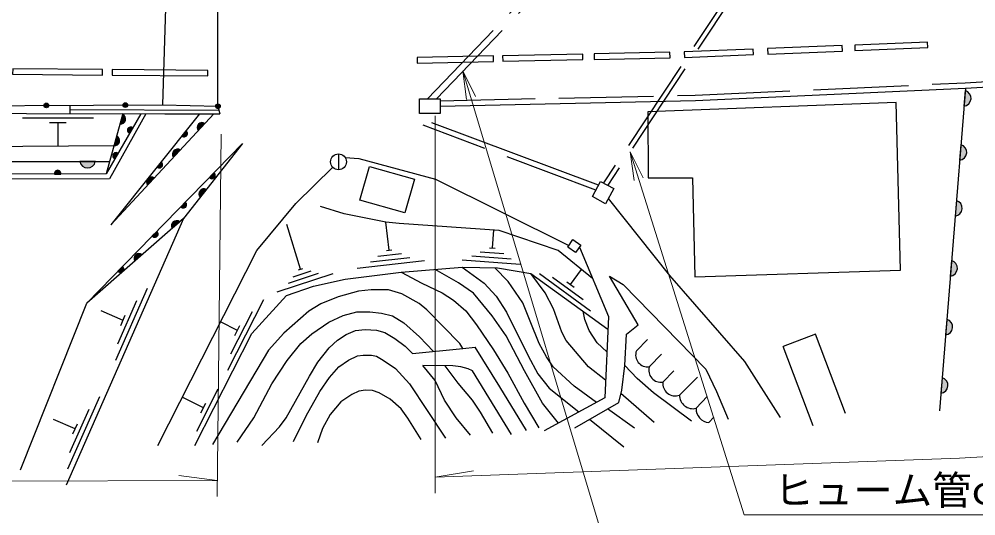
# Model space of a CAD drawing. Units: millimetres at full size, sheet at 1:1000; details may follow other scales. Extents: x 40000 to 680000, y 20000 to 380000.
# Drawn here: x 154891 to 215415, y 248377 to 279806 of the extents above; entities that cross this region are included whole.
import ezdxf
from ezdxf.enums import TextEntityAlignment as Align

# ---------------------------------------------------------------- set-up
doc = ezdxf.new("R2010")
doc.units = ezdxf.units.MM
doc.header["$LTSCALE"] = 1000
doc.linetypes.add('DASHED', pattern=[7.5, 6, -1.5])
for name, color, linetype, lineweight in [('M-BGD', 7, 'Continuous', 25), ('M-STR-HTXT', 7, 'Continuous', 13), ('M-STR-STR1', 1, 'Continuous', 25)]:
    doc.layers.add(name, color=color, linetype=linetype, lineweight=lineweight)
doc.styles.add('ＭＳ ゴシック', font='')
doc.styles.get('ＭＳ ゴシック').set_extended_font_data('MS Gothic')

# ---------------------------------------------------------------- blocks, each defined once
blk = doc.blocks.new('open_arrow')
at = {"color": 0, "linetype": 'Continuous', "lineweight": -2}
blk.add_lwpolyline([(7.5, 1.25), (0, 0), (7.5, -1.25)], dxfattribs=at)

msp = doc.modelspace()

# ---------------------------------------------------------------- hatches: boundary and pattern name
at = {"layer": 'M-BGD'}
for points in [[(214743, 275282, -0.82183), (214663, 274294)], [(156462, 274344, -1), (156762, 274345, -0.41421), (156613, 274194, -0.41421)], [(161462, 274369, -1), (161762, 274371, -0.41421), (161613, 274220, -0.41421)], [(167318, 274298, -0.41421), (167472, 274444, -0.41421), (167618, 274291, -1)], [(161274, 273167), (161441, 273770, -0.84072)], [(161874, 272586, -0.4608), (161770, 272877, -0.4608), (162073, 272934)], [(166219, 272750), (166645, 273208, 0.84072)], [(160895, 271795), (161061, 272398, -0.84072)], [(165439, 272741, -0.4608), (165498, 272437, -0.4608), (165189, 272427)], [(214468, 271863, -0.82183), (214388, 270875)], [(160948, 270967, -0.4608), (160844, 271258, -0.4608), (161147, 271316)], [(165081, 271525), (164655, 271066, -0.84072)], [(159712, 270802, -0.82183), (158721, 270800)], [(163867, 270774, -0.4608), (163925, 270470, -0.4608), (163616, 270460)], [(157131, 270006, -0.4608), (157331, 270242, -0.4608), (157532, 270007)], [(167212, 270078, -0.4608), (167239, 269770, -0.4608), (166931, 269791)], [(163442, 269761), (163016, 269303, -0.84072)], [(166734, 269030), (166346, 268538, -0.84072)], [(165402, 268225, -0.4608), (165429, 267917, -0.4608), (165121, 267938)], [(214184, 268331, -0.82183), (214104, 267344)], [(165042, 266982), (164571, 266570, -0.84072)], [(163595, 266376, -0.4608), (163623, 266069, -0.4608), (163315, 266089)], [(162674, 264911), (162203, 264499, -0.84072)], [(213878, 264532, -0.82183), (213799, 263545)], [(161424, 264154, -0.4608), (161452, 263846, -0.4608), (161143, 263867)], [(213579, 260809, -0.82183), (213499, 259821)], [(213282, 257121, -0.82183), (213203, 256133)]]:
    msp.add_hatch(color=256, dxfattribs=at).paths.add_polyline_path(points)

# ---------------------------------------------------------------- linework, layer by layer
at = {"layer": 'M-BGD', "linetype": 'DASHED'}
for p, q in [((180730, 274755), (195299, 289939)), ((181285, 274754), (195290, 289353)), ((205023, 289326), (191862, 269442)), ((205274, 289161), (192127, 269299)), ((191380, 268988), (180461, 273098))]:
    msp.add_line(p, q, dxfattribs=at)
at = {"layer": 'M-BGD'}
for p, q in [((214755, 275431), (213114, 255023)), ((214743, 275282), (214663, 274294)), ((158102, 274352), (158104, 273835)), ((167468, 274294), (167590, 273815)), ((158103, 274093), (167529, 274055)), ((162582, 273824), (160402, 270013)), ((161441, 273770), (161274, 273167)), ((159596, 273531), (155097, 273542)), ((157871, 273235), (156821, 273238)), ((157346, 273236), (157342, 271783)), ((166219, 272750), (166645, 273208)), ((191548, 269299), (181008, 273250)), ((161061, 272398), (160895, 271795)), ((161874, 272586), (162073, 272934)), ((165439, 272741), (165189, 272427)), ((214468, 271863), (214388, 270875)), ((160948, 270967), (161147, 271316)), ((164655, 271066), (165081, 271525)), ((175098, 271277), (175094, 270277)), ((122993, 270734), (160621, 270803)), ((159712, 270802), (158721, 270800)), ((163867, 270774), (163616, 270460)), ((157131, 270006), (157532, 270007)), ((167212, 270078), (166931, 269791)), ((163016, 269303), (163442, 269761)), ((166346, 268538), (166734, 269030)), ((165402, 268225), (165121, 267938)), ((214184, 268331), (214104, 267344)), ((165287, 267197), (157857, 250328)), ((164571, 266570), (165042, 266982)), ((178300, 265189), (178092, 266967)), ((163595, 266376), (163315, 266089)), ((172700, 263982), (171832, 266815)), ((184827, 265328), (184912, 266464)), ((178127, 265169), (178474, 265208)), ((184652, 265341), (185001, 265315)), ((190339, 265373), (192167, 260981)), ((162203, 264499), (162674, 264911)), ((176273, 264056), (180528, 264533)), ((177125, 264454), (179609, 264732)), ((177589, 264807), (179079, 264974)), ((182923, 264568), (186596, 264293)), ((183535, 264823), (186028, 264636)), ((184056, 265085), (185552, 264973)), ((213878, 264532), (213799, 263545)), ((161424, 264154), (161143, 263867)), ((172225, 263508), (173364, 263886)), ((172567, 263938), (172833, 264026)), ((189775, 263014), (190462, 263962)), ((171219, 262543), (174747, 263712)), ((171939, 263098), (173838, 263727)), ((187804, 263702), (191042, 261355)), ((188627, 263476), (190571, 262067)), ((161005, 258218), (163020, 262794)), ((189548, 263179), (190002, 262850)), ((161133, 259254), (162342, 262000)), ((168102, 257605), (170371, 262060)), ((161463, 260748), (160091, 261352)), ((161322, 260428), (161604, 261068)), ((168289, 258632), (169650, 261305)), ((168702, 260105), (167630, 260651)), ((168543, 259793), (168861, 260417)), ((213579, 260809), (213499, 259821)), ((205274, 259873), (203217, 259093)), ((207175, 254860), (205274, 259873)), ((193939, 258822), (194633, 259528)), ((205118, 254080), (203217, 259093)), ((194759, 257818), (195529, 258605)), ((195616, 256846), (196311, 257559)), ((196662, 256020), (197810, 257163)), ((213282, 257121), (213203, 256133)), ((166130, 253733), (167492, 256406)), ((195062, 254295), (192961, 256112)), ((157979, 251349), (159995, 255925)), ((166544, 255206), (165212, 255884)), ((166385, 254894), (166702, 255518)), ((197720, 255183), (198413, 255938)), ((158108, 252385), (159317, 255131)), ((193829, 253921), (192114, 255139)), ((158438, 253879), (157065, 254484)), ((193136, 252715), (190978, 254483)), ((198519, 254284), (198838, 254628)), ((158297, 253559), (158579, 254199))]:
    msp.add_line(p, q, dxfattribs=at)
at = {"layer": 'M-BGD', "linetype": 'DASHED'}
msp.add_lwpolyline([(181534, 274640), (197657, 275000), (214736, 275781), (227915, 276571), (251838, 278459), (271007, 280108)], dxfattribs=at)
at = {"layer": 'M-BGD'}
for points in [[(181534, 274290), (197669, 274650), (214755, 275431), (227939, 276222), (251867, 278110), (271027, 279758)], [(121612, 274231), (129065, 274205), (163965, 274382), (167468, 274294)], [(121449, 273994), (129063, 273905), (164113, 273820), (167590, 273815)], [(162915, 273823), (160616, 269701), (122347, 269688)], [(161456, 273826), (160402, 270013), (122614, 269931)], [(166300, 273817), (160687, 266797), (167210, 273816)], [(122024, 271637), (123374, 271540), (160899, 271809)], [(154969, 251281), (159165, 261842), (169031, 271940), (165287, 267197), (159165, 261842)], [(175517, 271046), (176390, 270984), (181240, 269672), (189661, 265480)], [(163665, 252835), (169920, 265167), (172401, 268134), (174726, 270441)], [(203054, 254606), (200808, 258142), (196055, 263578), (192174, 268460)], [(191165, 263389), (188990, 265163), (185259, 266441), (178941, 266867), (178084, 266966), (175456, 267481), (173963, 267949)], [(166003, 252823), (169612, 259908), (171796, 262323), (173512, 262910), (175522, 263347), (179057, 263803), (182918, 264112), (185155, 264063), (187271, 263718), (192132, 260194)], [(189012, 254253), (188007, 255515), (186855, 257555), (185703, 259770), (184810, 261038), (183631, 262459), (182680, 263123), (181205, 263975)], [(182918, 264112), (184300, 263106), (185074, 262275), (185732, 261271), (187086, 258512), (187714, 257355), (188424, 256464), (190307, 254958)], [(191408, 255558), (189993, 256583), (188669, 257803), (188246, 258433), (187792, 259286), (187213, 260704), (186749, 261853), (185832, 263216), (184984, 264067)], [(179057, 263803), (180359, 263099), (181656, 262497), (182362, 262028), (183142, 261351), (183835, 260456), (184904, 258883), (185816, 257399), (186831, 255510), (187766, 253948)], [(191986, 256957), (190907, 257803), (189499, 259464), (189223, 259994), (188695, 261467), (188167, 262479), (187271, 263718)], [(190055, 253950), (192833, 255554), (193010, 256328), (193209, 257887), (193307, 259884), (194061, 260470), (192234, 263539), (193108, 263024), (198339, 257664), (199017, 256252), (199740, 254502)], [(182967, 258972), (182765, 259281), (180677, 261413), (180197, 261823), (179095, 262419), (178253, 262687), (177166, 262687), (176360, 262596), (175082, 262242), (173973, 261788), (173219, 261334), (171626, 259928), (170663, 258854), (167121, 252901)], [(168674, 253038), (169742, 254590), (170873, 256726), (171842, 258216), (172718, 259284), (173400, 259892), (174473, 260635), (175394, 261058), (176245, 261279), (177081, 261279), (177812, 261200), (178501, 261028), (179224, 260585), (180217, 259715), (181111, 258786)], [(192167, 260981), (191936, 255846), (188103, 253757)], [(192067, 258761), (191468, 259321), (190962, 260112), (190676, 260805), (190564, 261331)], [(170244, 252820), (171367, 254005), (171784, 254586), (173253, 257221), (173788, 258102), (174498, 259005), (175030, 259498), (175576, 259855), (176177, 260108), (176782, 260168), (177490, 260132), (178025, 259973), (178664, 259595), (179308, 259121), (179773, 258652)], [(179773, 258652), (182967, 258972), (183737, 259045)], [(186996, 253784), (185293, 256546), (183737, 259045)], [(172258, 253080), (173049, 254702), (173922, 256251), (174520, 257140), (175108, 257801), (175718, 258232), (176290, 258508), (176664, 258540), (177180, 258540), (177498, 258481), (177917, 258239), (178695, 257705), (179591, 256735), (180714, 255041), (181866, 253303)], [(183447, 253476), (182538, 254577), (181795, 255704), (181219, 256933), (180429, 257890)], [(186047, 253528), (183568, 257549), (183297, 257679), (182831, 257808), (182322, 257870), (180429, 257890)], [(184868, 253617), (184074, 254936), (183562, 255704), (182666, 256766), (181839, 257875)], [(197418, 254364), (195021, 256165), (193987, 257061), (193209, 257887)], [(180314, 253211), (179487, 254568), (179065, 255145), (178372, 255759), (177673, 256161), (177239, 256311), (176795, 256328), (176383, 256272), (175932, 256064), (175238, 255597), (174565, 254799), (174075, 253905), (173771, 253002)]]:
    msp.add_lwpolyline(points, dxfattribs=at)
for points in [[(196979, 277387), (201345, 277561), (201331, 277911), (196965, 277737)], [(202251, 277597), (206981, 277786), (206967, 278136), (202237, 277947)], [(207763, 277817), (212377, 278001), (212363, 278351), (207749, 278167)], [(180077, 277027), (184902, 277128), (184895, 277477), (180070, 277377)], [(185481, 277140), (190549, 277245), (190541, 277595), (185474, 277490)], [(191278, 277260), (196072, 277360), (196064, 277710), (191271, 277610)], [(154482, 276319), (160160, 276268), (160163, 276618), (154485, 276669)], [(160783, 276262), (166824, 276208), (166827, 276558), (160786, 276612)], [(180215, 274755), (181534, 274754), (181534, 273826), (180215, 273826)], [(194671, 273937), (194683, 269767), (197493, 269775), (197634, 263509), (210656, 263920), (210368, 274523)], [(177052, 270486), (179898, 269685), (179295, 267542), (176449, 268343)], [(191678, 269541), (192514, 269091), (191992, 268123), (191157, 268574)], [(189926, 265859), (190431, 265505), (190098, 265030), (189593, 265383)]]:
    msp.add_lwpolyline(points, close=True, dxfattribs=at)
for centre, radius in [((156612, 274344), 150), ((161612, 274370), 150), ((167468, 274294), 150), ((175096, 270777), 500)]:
    msp.add_circle(centre, radius, dxfattribs=at)
for centre, radius, start, end in [((214605, 274796), 505, 276.57349, 74.23169), ((161305, 273483), 318, 264.43709, 64.65482), ((161946, 272776), 203, 51.26395, 249.18734), ((166472, 272942), 318, 56.99006, 217.20779), ((160925, 272111), 318, 264.43709, 64.65482), ((165339, 272564), 203, 222.39421, 60.31759), ((214331, 271377), 505, 276.57349, 74.23169), ((161020, 271157), 203, 51.26395, 249.18734), ((164908, 271258), 318, 56.99006, 217.20779), ((159216, 270899), 505, 191.27617, 348.93436), ((163766, 270597), 203, 222.39421, 60.31759), ((157331, 270038), 203, 351.16346, 189.08685), ((167094, 269912), 203, 216.7046, 54.62799), ((163269, 269495), 318, 56.99006, 217.20779), ((166583, 268750), 318, 61.60666, 221.82439), ((165284, 268059), 203, 216.7046, 54.62799), ((214047, 267845), 505, 276.57349, 74.23169), ((164842, 266735), 318, 51.06768, 211.28541), ((163478, 266211), 203, 216.7046, 54.62799), ((162475, 264664), 318, 51.06768, 211.28541), ((213741, 264046), 505, 276.57349, 74.23169), ((161306, 263988), 203, 216.7046, 54.62799), ((213442, 260323), 505, 276.57349, 74.23169), ((194642, 258560), 751, 159.57275, 278.93703), ((195473, 257584), 751, 161.82224, 280.97238), ((196388, 256748), 779, 172.77001, 290.63658), ((213145, 256635), 505, 276.57349, 74.23169), ((197519, 256015), 856, 179.67933, 283.61136), ((198586, 255148), 866, 177.71464, 265.58174)]:
    msp.add_arc(centre, radius, start, end, dxfattribs=at)
at = {"layer": 'M-STR-HTXT'}
for p, q in [((181214, 249821), (181219, 273689)), ((167416, 249610), (167666, 272517)), ((181214, 250822), (183637, 251218)), ((121456, 250508), (167427, 250611)), ((167427, 250611), (164993, 250930))]:
    msp.add_line(p, q, dxfattribs=at)
for points in [[(182964, 276541), (193485, 241445), (215135, 241445)], [(193547, 271400), (200751, 248436), (222401, 248436)], [(181214, 250822), (214384, 252019), (232843, 253109), (263202, 255561), (285097, 257435), (305079, 258750), (323987, 259649), (356799, 260415), (363306, 260452), (416512, 260924)]]:
    msp.add_lwpolyline(points, dxfattribs=at)
at = {"layer": 'M-STR-STR1'}
for p, q in [((167468, 274294), (167463, 286893)), ((164327, 286792), (163965, 274382)), ((163965, 274382), (167468, 274294))]:
    msp.add_line(p, q, dxfattribs=at)

# ---------------------------------------------------------------- block references
at = {"layer": 'M-STR-HTXT', "xscale": 240, "yscale": 240}
for p, rotation in [((182964, 276541), 286.7), ((193547, 271400), 287.4)]:
    msp.add_blockref('open_arrow', p, dxfattribs=dict(at, rotation=rotation))

# ---------------------------------------------------------------- texts
at = {"layer": 'M-STR-HTXT', "style": 'ＭＳ ゴシック'}
msp.add_text('ヒューム管φ300', height=1833, dxfattribs=at).set_placement((202651, 248536), align=Align.BOTTOM_LEFT)

doc.saveas('drawing.dxf')
